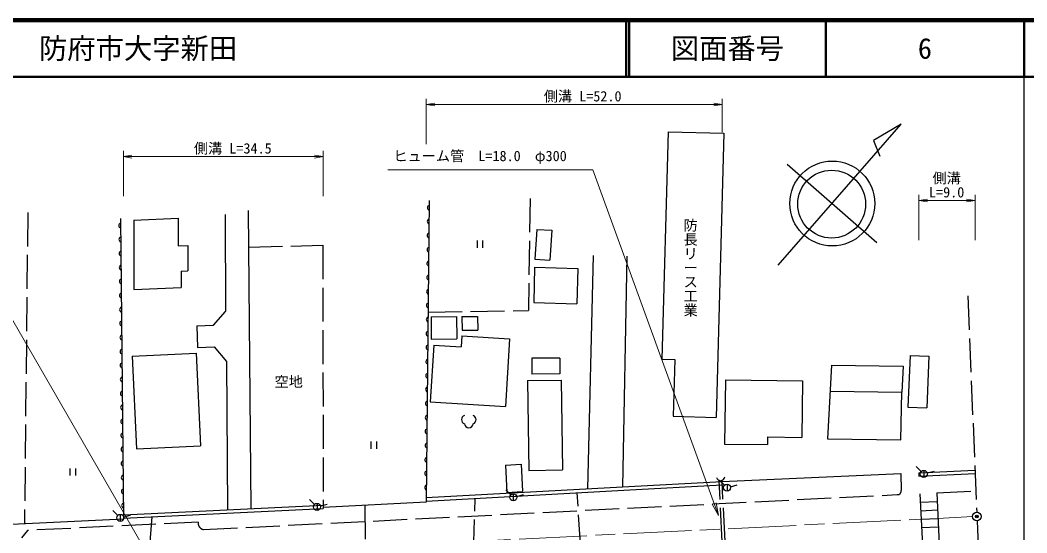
# Model space of a CAD drawing. Units: millimetres, scale not verified. Extents: x 40000 to 680000, y 20000 to 380000.
# Drawn here: x 401699 to 579500, y 289378 to 380000 of the extents above; entities that cross this region are included whole.
import ezdxf
from ezdxf.enums import TextEntityAlignment as Align

# ---------------------------------------------------------------- set-up
doc = ezdxf.new("R2010")
doc.units = ezdxf.units.MM
doc.header["$LTSCALE"] = 1000
doc.header["$PDMODE"] = 32
doc.header["$PDSIZE"] = 500
doc.linetypes.add('CHAIN', pattern=[18.5, 12, -1.5, 3.5, -1.5])
doc.linetypes.add('DASHED', pattern=[7.5, 6, -1.5])
for name, color, linetype, lineweight in [('M-BGD', 7, 'Continuous', 25), ('M-BGD-EXST', 7, 'Continuous', 25), ('M-BMK', 2, 'CHAIN', 13), ('M-BMK-SRVR', 3, 'Continuous', 25), ('M-STR-HTXT', 7, 'Continuous', 13), ('M-STR-STRC', 7, 'Continuous', 25), ('M-STR-STRD', 7, 'Continuous', 25), ('M-TTL', 2, 'Continuous', 140), ('M-TTL-BAND', 7, 'Continuous', 25), ('M-TTL-LINE', 7, 'Continuous', 50)]:
    doc.layers.add(name, color=color, linetype=linetype, lineweight=lineweight)
for name, color, linetype in [('M-BMK-HTXT', 7, 'Continuous'), ('M-OTRS', 6, 'Continuous'), ('M-TTL-TXT', 7, 'Continuous')]:
    doc.layers.add(name, color=color, linetype=linetype)
doc.styles.add('@ＭＳ ゴシック', font='')
doc.styles.add('ＭＳ ゴシック', font='')
doc.styles.get('@ＭＳ ゴシック').set_extended_font_data('@MS Gothic')
doc.styles.get('ＭＳ ゴシック').set_extended_font_data('MS Gothic')

# ---------------------------------------------------------------- blocks, each defined once
blk = doc.blocks.new('open_arrow')
at = {"color": 0, "linetype": 'Continuous', "lineweight": -2}
blk.add_lwpolyline([(7.5, 1.25), (0, 0), (7.5, -1.25)], dxfattribs=at)

msp = doc.modelspace()

# ---------------------------------------------------------------- linework, layer by layer
at = {"layer": 'M-BGD'}
for p, q in [((516158, 360271), (515059, 320083)), ((516158, 360271), (525996, 360002)), ((525996, 360002), (524623, 309779)), ((473947, 348098), (473405, 294831)), ((421762, 344667), (429625, 344972)), ((429625, 344972), (429637, 340098)), ((437910, 345642), (437997, 328532)), ((441965, 346369), (442449, 293674)), ((419415, 344926), (419934, 291871)), ((421762, 344667), (421791, 332413)), ((492927, 343024), (492582, 337746)), ((492927, 343024), (495615, 342849)), ((495615, 342849), (495270, 337570)), ((429637, 340098), (431301, 340162)), ((431301, 340162), (431312, 335683)), ((502887, 338374), (501916, 297152)), ((508844, 338295), (508088, 297487)), ((492567, 336327), (492397, 330089)), ((492567, 336327), (500191, 336119)), ((492582, 337746), (495270, 337570)), ((500191, 336119), (500021, 329881)), ((430129, 335638), (431312, 335683)), ((430129, 335638), (430136, 332736)), ((421791, 332413), (430136, 332736)), ((492397, 330089), (500021, 329881)), ((435844, 326081), (437997, 328532)), ((474282, 327563), (478780, 327599)), ((474282, 327563), (474314, 323606)), ((478780, 327599), (478813, 323643)), ((479722, 327607), (482488, 327630)), ((479722, 327607), (479742, 325202)), ((482488, 327630), (482508, 325224)), ((432883, 325978), (435844, 326081)), ((432883, 325978), (433016, 322156)), ((474314, 323606), (478813, 323643)), ((479728, 324181), (479607, 322229)), ((479728, 324181), (488138, 323662)), ((479742, 325202), (482508, 325224)), ((488138, 323662), (487402, 311742)), ((433016, 322156), (435976, 322259)), ((435976, 322259), (438122, 319657)), ((474738, 322530), (474122, 312561)), ((474738, 322530), (479607, 322229)), ((421487, 320605), (432813, 321130)), ((421487, 320605), (422245, 304260)), ((432813, 321130), (433570, 304785)), ((497017, 320275), (492070, 320262)), ((492070, 320262), (492077, 317447)), ((497017, 320275), (497024, 317459)), ((515059, 320083), (517303, 320022)), ((558863, 320742), (558487, 311604)), ((558863, 320742), (562191, 320605)), ((562191, 320605), (561815, 311467)), ((438122, 319657), (438345, 293473)), ((517303, 320022), (517029, 309986)), ((544991, 319040), (544270, 306020)), ((544991, 319040), (557644, 318839)), ((557644, 318839), (557390, 314248)), ((497024, 317459), (492077, 317447)), ((491316, 316292), (497264, 316382)), ((491316, 316292), (491556, 300428)), ((497264, 316382), (497504, 300519)), ((526264, 316430), (526119, 305078)), ((526264, 316430), (539879, 316256)), ((539879, 316256), (539751, 306261)), ((544737, 314449), (557390, 314248)), ((557222, 305814), (557390, 314248)), ((474122, 312561), (487402, 311742)), ((558487, 311604), (561815, 311467)), ((517029, 309986), (524623, 309779)), ((533704, 306338), (533687, 304981)), ((533704, 306338), (539751, 306261)), ((544270, 306020), (557222, 305814)), ((422245, 304260), (433570, 304785)), ((526119, 305078), (533687, 304981)), ((487403, 301361), (490182, 301511)), ((487403, 301361), (487666, 296514)), ((490182, 301511), (490445, 296665)), ((491556, 300428), (497504, 300519)), ((525669, 298462), (557232, 299848)), ((560410, 299988), (570334, 300477)), ((560410, 299988), (560439, 299388)), ((560439, 299388), (570364, 299878)), ((473413, 295606), (508088, 297487)), ((508088, 297487), (525669, 298464)), ((508293, 296897), (525699, 297865)), ((525699, 297865), (525669, 298462)), ((473406, 295004), (508293, 296897)), ((487666, 296514), (490445, 296665)), ((419927, 292571), (455200, 294299)), ((419933, 291971), (455200, 293698)), ((473405, 294831), (455200, 293877)), ((388841, 290347), (419934, 291871))]:
    msp.add_line(p, q, dxfattribs=at)
at = {"layer": 'M-BGD', "linetype": 'DASHED'}
for p, q in [((491769, 348502), (491475, 328692)), ((403040, 346009), (402466, 291015)), ((442025, 339885), (455173, 340212)), ((455173, 340212), (455200, 293698)), ((569045, 331247), (570646, 293034)), ((473747, 328392), (491475, 328692)), ((557232, 299848), (557281, 296887)), ((526082, 280295), (525161, 298650)), ((526578, 280335), (525660, 298645)), ((434076, 289966), (556588, 296140)), ((481541, 278240), (482045, 295473)), ((501159, 279113), (500099, 296453)), ((563589, 296440), (570489, 296781)), ((462580, 294264), (462794, 277673)), ((424978, 292218), (423417, 274096)), ((433136, 291272), (402988, 289806)), ((570708, 291535), (572221, 254015)), ((402988, 289806), (401968, 288487))]:
    msp.add_line(p, q, dxfattribs=at)
at = {"layer": 'M-BGD'}
for centre, radius, start, end in [((474074, 346847), 439, 107.90858, 250.92413), ((419566, 343677), 439, 109.05256, 252.06811), ((474049, 344424), 439, 107.90858, 250.92413), ((419590, 341254), 439, 109.05256, 252.06811), ((474024, 341924), 439, 107.90858, 250.92413), ((473998, 339425), 439, 107.90858, 250.92413), ((419614, 338754), 439, 109.05256, 252.06811), ((419639, 336255), 439, 109.05256, 252.06811), ((473974, 337002), 439, 107.90858, 250.92413), ((473948, 334502), 439, 107.90858, 250.92413), ((419663, 333832), 439, 109.05256, 252.06811), ((419687, 331332), 439, 109.05256, 252.06811), ((473923, 332002), 439, 107.90858, 250.92413), ((419711, 328832), 439, 109.05256, 252.06811), ((473898, 329580), 439, 107.90858, 250.92413), ((473873, 327080), 439, 107.90858, 250.92413), ((419735, 326410), 439, 109.05256, 252.06811), ((419760, 323910), 439, 109.05256, 252.06811), ((473847, 324580), 439, 107.90858, 250.92413), ((419784, 321410), 439, 109.05256, 252.06811), ((473822, 322157), 439, 107.90858, 250.92413), ((473797, 319657), 439, 107.90858, 250.92413), ((419808, 318987), 439, 109.05256, 252.06811), ((419832, 316487), 439, 109.05256, 252.06811), ((473771, 317157), 439, 107.90858, 250.92413), ((473747, 314735), 439, 107.90858, 250.92413), ((419857, 313987), 439, 109.05256, 252.06811), ((419880, 311565), 439, 109.05256, 252.06811), ((473721, 312235), 439, 107.90858, 250.92413), ((419905, 309065), 439, 109.05256, 252.06811), ((473696, 309735), 439, 107.90858, 250.92413), ((473671, 307312), 439, 107.90858, 250.92413), ((419929, 306565), 439, 109.05256, 252.06811), ((419953, 304142), 439, 109.05256, 252.06811), ((473646, 304812), 439, 107.90858, 250.92413), ((473620, 302313), 439, 107.90858, 250.92413), ((419977, 301642), 439, 109.05256, 252.06811), ((420002, 299143), 439, 109.05256, 252.06811), ((473596, 299890), 439, 107.90858, 250.92413), ((525417, 299321), 718, 190.57926, 355.78041), ((420026, 296720), 439, 109.05256, 252.06811), ((473570, 297390), 439, 107.90858, 250.92413), ((420050, 294220), 439, 109.05256, 252.06811)]:
    msp.add_arc(centre, radius, start, end, dxfattribs=at)
at = {"layer": 'M-BGD', "linetype": 'DASHED'}
for centre, radius, start, end in [((556675, 296754), 620, 261.8946, 12.38724), ((434309, 291125), 1182, 172.84617, 258.62057)]:
    msp.add_arc(centre, radius, start, end, dxfattribs=at)
at = {"layer": 'M-BGD-EXST'}
for p, q in [((482399, 341036), (482399, 339748)), ((483365, 341036), (483365, 339748)), ((463646, 305531), (463646, 304243)), ((464612, 305531), (464612, 304243)), ((410490, 300776), (410490, 299489)), ((411456, 300776), (411456, 299489)), ((560842, 300242), (559955, 301129)), ((561285, 300426), (561285, 299172)), ((561891, 299961), (563102, 300286)), ((488355, 296112), (487468, 296998)), ((526097, 297813), (525210, 298699)), ((526540, 297996), (526540, 296742)), ((527146, 297532), (528357, 297856)), ((453691, 294411), (452804, 295298)), ((488798, 296295), (488798, 295042)), ((489404, 295831), (490615, 296155)), ((454134, 294595), (454134, 293341)), ((454740, 294130), (455951, 294454)), ((418946, 292467), (418059, 293354)), ((419389, 292651), (419389, 291397)), ((419995, 292186), (421206, 292511))]:
    msp.add_line(p, q, dxfattribs=at)
for centre in [(561285, 299799), (526540, 297369), (488798, 295669), (454134, 293968), (419389, 292024)]:
    msp.add_circle(centre, 627, dxfattribs=at)
for centre, start, end in [((480429, 309404), 109.56481, 250.43519), ((481457, 309404), 289.56481, 70.43519), ((480943, 308718), 183.27315, 356.72685)]:
    msp.add_arc(centre, 775, start, end, dxfattribs=at)
at = {"layer": 'M-BMK'}
msp.add_line((471330, 287380), (569928, 292247), dxfattribs=at)
at = {"layer": 'M-BMK-SRVR'}
msp.add_circle((570677, 292284), 750, dxfattribs=at)
at = {"layer": 'M-OTRS'}
msp.add_point((570677, 292284), dxfattribs=at)
at = {"layer": 'M-STR-HTXT'}
for p, q in [((473413, 358086), (473413, 366086)), ((473413, 365086), (525699, 365086)), ((525699, 360201), (525699, 366086)), ((419927, 348874), (419927, 356874)), ((419927, 355874), (455200, 355874)), ((455200, 348874), (455200, 356874)), ((560439, 341115), (560439, 349115)), ((570364, 341115), (570364, 349115)), ((560439, 348115), (570364, 348115))]:
    msp.add_line(p, q, dxfattribs=at)
for points in [[(525040, 292464), (502817, 353524), (466622, 353524)], [(424390, 285350), (391703, 341964), (356504, 341964)]]:
    msp.add_lwpolyline(points, dxfattribs=at)
at = {"layer": 'M-STR-STRC'}
for p, q in [((560592, 296292), (561041, 287196)), ((563589, 296440), (564038, 287344)), ((560666, 294794), (563662, 294942)), ((560740, 293296), (563736, 293444)), ((560814, 291798), (563810, 291945)), ((560888, 290299), (563884, 290447))]:
    msp.add_line(p, q, dxfattribs=at)
at = {"layer": 'M-STR-STRD'}
for p, q in [((535574, 336692), (557284, 361584)), ((557284, 361584), (552393, 358723)), ((552393, 358723), (553529, 355945)), ((537192, 354521), (553018, 340718))]:
    msp.add_line(p, q, dxfattribs=at)
for centre, radius in [((545137, 347592), 7500), ((545026, 347479), 6000)]:
    msp.add_circle(centre, radius, dxfattribs=at)
at = {"layer": 'M-TTL'}
msp.add_line((680000, 380000), (40000, 380000), dxfattribs=at)
at = {"layer": 'M-TTL-BAND'}
msp.add_line((579000, 20000), (579000, 370000), dxfattribs=at)
at = {"layer": 'M-TTL-LINE'}
for p, q in [((508747, 380000), (508747, 370000)), ((509247, 380000), (509247, 370000)), ((543997, 380000), (543997, 370000)), ((579000, 380000), (579000, 370000)), ((40000, 370000), (680000, 370000))]:
    msp.add_line(p, q, dxfattribs=at)

# ---------------------------------------------------------------- block references
at = {"layer": 'M-STR-HTXT', "xscale": 200, "yscale": 200}
for p in [(473413, 365086), (419927, 355874), (560439, 348115)]:
    msp.add_blockref('open_arrow', p, dxfattribs=at)
at = {"layer": 'M-STR-HTXT'}
for p, xscale, yscale, rotation in [((525699, 365086), 200, 200, 180), ((455200, 355874), 200, 200, 180), ((570364, 348115), 200, 200, 180), ((525040, 292464), 300, 300, 110)]:
    msp.add_blockref('open_arrow', p, dxfattribs=dict(at, xscale=xscale, yscale=yscale, rotation=rotation))

# ---------------------------------------------------------------- texts
at = {"layer": 'M-BMK-HTXT', "style": '@ＭＳ ゴシック'}
msp.add_text('防長リース工業', height=1833, rotation=270, dxfattribs=at).set_placement((520088, 345019), align=Align.MIDDLE_LEFT)
at = {"layer": 'M-BMK-HTXT', "style": 'ＭＳ ゴシック'}
msp.add_text('空地', height=1833, dxfattribs=at).set_placement((449132, 316108), align=Align.MIDDLE_CENTER)
at = {"layer": 'M-STR-HTXT', "style": 'ＭＳ ゴシック'}
for s, p in [('側溝 L=52.0', (501050, 365086)), ('側溝 L=34.5', (439262, 355874)), ('側溝', (565335, 350615)), ('L=9.0', (565335, 348115))]:
    msp.add_text(s, height=1833, dxfattribs=at).set_placement(p, align=Align.BOTTOM_CENTER)
msp.add_text('ヒューム管\u3000L=18.0\u3000φ300', height=1833, dxfattribs=at).set_placement((467622, 354524), align=Align.BOTTOM_LEFT)
at = {"layer": 'M-TTL-TXT', "style": 'ＭＳ ゴシック'}
msp.add_text('防府市大字新田', height=3666, dxfattribs=at).set_placement((405024, 375000), align=Align.MIDDLE_LEFT)
for s, p in [('図面番号', (526622, 375000)), ('6', (561497, 375000))]:
    msp.add_text(s, height=3666, dxfattribs=at).set_placement(p, align=Align.MIDDLE_CENTER)

doc.saveas('drawing.dxf')
